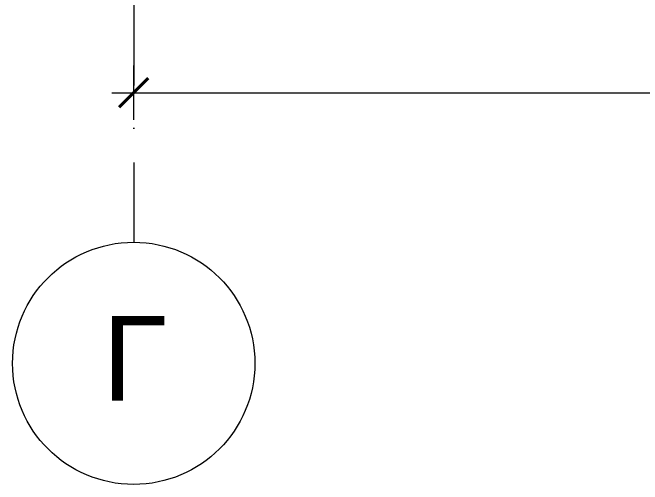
# Model space of a CAD drawing. Header units: feet. Extents: x -10410 to 374725, y -46422 to 88923.
# Drawn here: x 298613 to 301213, y -4000 to -2052 of the extents above; entities that cross this region are included whole.
import ezdxf

# ---------------------------------------------------------------- set-up
doc = ezdxf.new("R2010")
doc.units = ezdxf.units.FT
doc.header["$MEASUREMENT"] = 0
doc.linetypes.add('Штрихпунктирная', pattern=[670.277762, 352.777767, -176.388884, 0, -141.111112])
for name, color, linetype, lineweight in [('Размер - Общий_Ном._пера__120', 7, 'Continuous', 5), ('Размер - Общий_Ном._пера__21', 7, 'Continuous', 40), ('Элемент Модели - Оси_Ном._пера__1', 7, 'Continuous', 20), ('Элемент Модели - Оси_Ном._пера__20', 1, 'Continuous', 0)]:
    doc.layers.add(name, color=color, linetype=linetype, lineweight=lineweight)
doc.layers.add('Элемент Модели - Оси_Ном._пера__94', color=7, linetype='Continuous', lineweight=5, true_color=0xdc4f00)
doc.styles.add('СГЕНЕРИР_СТИЛЬ_1', font='arial.ttf')

msp = doc.modelspace()

# ---------------------------------------------------------------- linework, layer by layer
at = {"layer": 'Размер - Общий_Ном._пера__120', "linetype": 'Continuous'}
for p, q in [((299112.65753, -2494.79524), (299112.65753, -2269.79524)), ((299022.65753, -2382.29524), (299112.65753, -2382.29524)), ((299112.65753, -2382.29524), (309962.65753, -2382.29524))]:
    msp.add_line(p, q, dxfattribs=at)
at = {"layer": 'Размер - Общий_Ном._пера__21', "linetype": 'Continuous'}
msp.add_line((299172.65753, -2322.29524), (299052.65753, -2442.29524), dxfattribs=at)
at = {"layer": 'Элемент Модели - Оси_Ном._пера__20', "linetype": 'Continuous'}
msp.add_circle((299112.65753, -3500), 500, dxfattribs=at)
at = {"layer": 'Элемент Модели - Оси_Ном._пера__94', "linetype": 'Штрихпунктирная'}
msp.add_line((299112.65753, -2000), (299112.65753, -3000), dxfattribs=at)

# ---------------------------------------------------------------- texts
at = {"layer": 'Элемент Модели - Оси_Ном._пера__1', "linetype": 'Continuous', "insert": (298983.05621, -3654.99327), "char_height": 350, "attachment_point": 7, "style": 'СГЕНЕРИР_СТИЛЬ_1'}
msp.add_mtext('\\A1;{\\fArial|b0|i0|c204|p38;Г}', dxfattribs=at)

doc.saveas('drawing.dxf')
